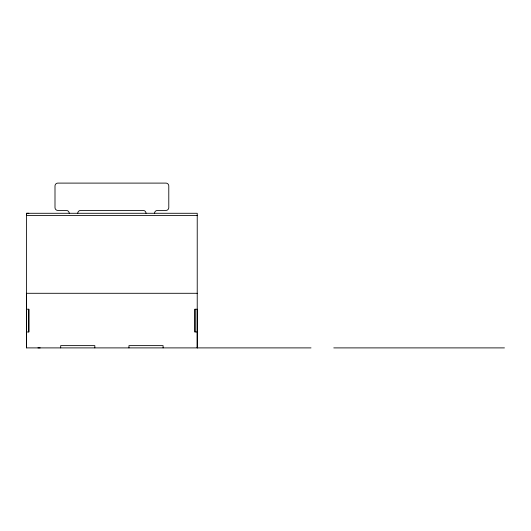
<?xml version="1.0" encoding="UTF-8"?>
<svg xmlns="http://www.w3.org/2000/svg" width="531" height="531" viewBox="0 0 531 531"><rect width="100%" height="100%" fill="white"/><g stroke="black" fill="none" stroke-linecap="round" stroke-linejoin="round"><path stroke-width="0.8" d="M311.013 347.898L26.55 347.898L26.557 293.291L197.227 293.291M26.55 331.975L28.827 331.975L28.827 309.215L26.55 309.215M197.227 331.975L194.95 331.975L194.957 309.215L197.227 309.215L197.227 347.898L197.227 213.283L26.55 213.289L26.55 347.898M28.827 213.283L26.55 213.289L26.55 215.559L197.227 215.559M37.927 347.898L40.203 347.891M333.773 347.898L504.45 347.898M194.95 309.215L194.95 331.975M163.09 347.898L163.09 345.621L128.96 345.621L128.96 347.898M94.823 347.898L94.823 345.621L60.687 345.621L60.687 347.898M28.827 309.215L28.827 331.975M77.752 213.283A2.847 2.847 0 0 1 80.599 210.442L143.178 210.442A2.847 2.847 0 0 1 146.025 213.283M69.222 213.283A2.847 2.847 0 0 0 66.375 210.442L57.839 210.442A2.847 2.847 0 0 1 54.998 207.594L54.998 185.95A2.847 2.847 0 0 1 57.839 183.102L165.938 183.102A2.847 2.847 0 0 1 168.785 185.95L168.785 207.594A2.847 2.847 0 0 1 165.938 210.442L157.402 210.442A2.847 2.847 0 0 0 154.561 213.283"/></g></svg>
